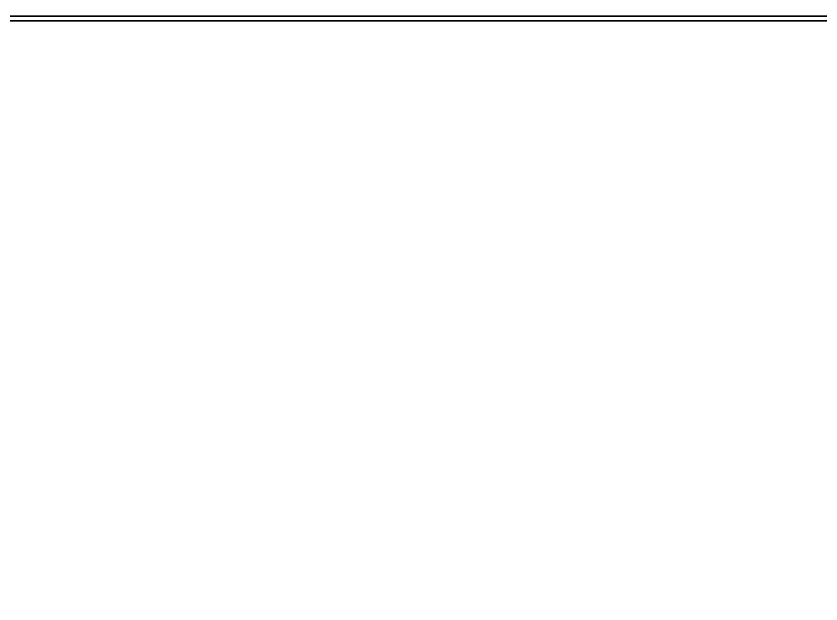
# Model space of a CAD drawing. Header units: millimetres. Extents: x -2496 to -1464, y 4122 to 4518.
# Drawn here: x -2101.578 to -2100.777, y 4237.285 to 4237.87 of the extents above; entities that cross this region are included whole.
import ezdxf

# ---------------------------------------------------------------- set-up
doc = ezdxf.new("R2010")
doc.units = ezdxf.units.MM
doc.layers.add('Layer 01', color=7, linetype='Continuous')

msp = doc.modelspace()

# ---------------------------------------------------------------- meshes
at = {"layer": 'Layer 01'}
mesh = msp.add_polyface(dxfattribs=at)
corners = [(-1464.25516, 4237.86991, -544.06812), (-2364.24368, 4237.86987, -544.06812), (-2364.24368, 4237.86521, 655.91638), (-1464.25516, 4237.86521, 655.91638), (-1464.25516, 4235.16344, 655.91638), (-1464.25516, 4237.86521, 655.91638), (-2364.24368, 4237.86521, 655.91638), (-2364.24368, 4235.16344, 655.91638), (-1464.25516, 4235.16809, -543.56818), (-1464.25516, 4235.16344, 655.91638), (-2364.24368, 4235.16344, 655.91638), (-2364.24368, 4235.16809, -543.56818), (-2364.24368, 4235.267, -543.92175), (-1464.25516, 4235.26704, -543.92175), (-2364.24368, 4235.267, -543.92175), (-2364.24368, 4235.50582, -544.06818), (-1464.25516, 4235.50586, -544.06818), (-1464.25516, 4235.26704, -543.92175), (-2364.24368, 4237.86987, -544.06812), (-1464.25516, 4237.86991, -544.06812), (-1916.74368, 4237.26863, -177.19795), (-1916.74368, 4237.26863, -176.07304), (-1916.74368, 4235.98053, -176.07306), (-1916.74368, 4235.98053, -177.19797), (-1916.74368, 4237.26875, -212.07246), (-1916.74368, 4237.26875, -210.94754), (-1916.74368, 4235.9807, -210.94756), (-1916.74368, 4235.9807, -212.07248), (-1916.74368, 4237.26867, -182.82289), (-1916.74368, 4235.98057, -182.82291), (-1916.74368, 4237.26867, -188.44783), (-1916.74368, 4235.98061, -188.44785), (-1916.74368, 4237.26871, -194.07275), (-1916.74368, 4235.98061, -194.07277), (-1916.74368, 4237.26871, -199.69768), (-1916.74368, 4235.98065, -199.69769), (-1916.74368, 4237.26875, -205.3226), (-1916.74368, 4235.98065, -205.32262), (-1916.89701, 4235.9807, -213.23715), (-1916.89701, 4237.26875, -213.23714), (-1916.89701, 4237.26863, -174.90836), (-1916.89701, 4235.98053, -174.90837), (-1916.80594, 4235.61226, -205.32501), (-1916.80911, 4235.61828, -210.95041), (-1916.80423, 4235.60979, -199.69891), (-1916.80374, 4235.60909, -194.07271), (-1916.97928, 4235.21905, -194.07251), (-1916.98148, 4235.22177, -199.70247), (-1916.80423, 4235.60975, -188.44649), (-1916.98148, 4235.22169, -188.44252), (-1916.80594, 4235.61206, -182.82034), (-1916.80887, 4235.61729, -177.19464), (-1916.96341, 4235.6309, -174.92616), (-1916.81082, 4235.6215, -176.07422), (-1916.81107, 4235.62364, -212.07086), (-1916.96341, 4235.63106, -213.21936), (-1911.75516, 4237.2657, 591.19488), (-1911.75516, 4237.2657, 587.91724), (-1911.75516, 4235.9776, 587.91718), (-1911.75516, 4235.9776, 591.19482), (-1911.75516, 4237.26566, 598.97253), (-1911.75516, 4235.97756, 598.97253), (-1911.75516, 4237.26562, 606.75024), (-1911.75516, 4235.97756, 606.75024), (-1911.75516, 4237.26558, 614.52789), (-1911.75516, 4235.97752, 614.52783), (-1911.75516, 4237.26558, 622.30554), (-1911.75516, 4235.97748, 622.30554), (-1911.75516, 4237.26554, 630.08325), (-1911.75516, 4235.97744, 630.08325), (-1911.75516, 4237.2655, 637.86096), (-1911.75516, 4235.97744, 637.8609), (-1911.75516, 4237.26546, 645.63855), (-1911.75516, 4235.9774, 645.63855), (-1911.75516, 4237.26546, 648.91626), (-1911.75516, 4235.9774, 648.91626), (-1911.75516, 4237.26628, 439.04419), (-1911.75516, 4237.26628, 437.91928), (-1911.75516, 4235.97818, 437.91925), (-1911.75516, 4235.97818, 439.04419), (-1911.75516, 4237.26624, 444.66913), (-1911.75516, 4235.97818, 444.66913), (-1911.75516, 4237.26624, 450.29407), (-1911.75516, 4235.97814, 450.29407), (-1911.75516, 4237.2662, 455.91901), (-1911.75516, 4235.97814, 455.91898), (-1911.75516, 4237.2662, 461.54392), (-1911.75516, 4235.9781, 461.54388), (-1911.75516, 4237.26616, 467.16885), (-1911.75516, 4235.9781, 467.16882), (-1911.75516, 4237.26616, 472.79379), (-1911.75516, 4235.97806, 472.79376), (-1911.75516, 4237.26616, 473.9187), (-1911.75516, 4235.97806, 473.9187), (-1911.75516, 4237.26682, 290.32574), (-1911.75516, 4237.26682, 287.92108), (-1911.75516, 4235.97872, 287.92108), (-1911.75516, 4235.97872, 290.32574), (-1911.75516, 4237.26678, 297.23041), (-1911.75516, 4235.97872, 297.23041), (-1911.75516, 4237.26673, 304.1351), (-1911.75516, 4235.97868, 304.13507), (-1911.75516, 4237.26673, 311.03976), (-1911.75516, 4235.97863, 311.03973), (-1911.75516, 4237.26669, 317.94443), (-1911.75516, 4235.97863, 317.9444), (-1911.75516, 4237.26665, 324.84912), (-1911.75516, 4235.97859, 324.84912), (-1911.75516, 4237.26665, 331.75378), (-1911.75516, 4235.97855, 331.75375), (-1911.75516, 4237.26661, 338.65845), (-1911.75516, 4235.97855, 338.65842), (-1911.75516, 4237.26661, 345.56311), (-1911.75516, 4235.97851, 345.56308), (-1911.75516, 4237.26657, 352.46777), (-1911.75516, 4235.97847, 352.46777), (-1911.75516, 4237.26653, 359.3725), (-1911.75516, 4235.97847, 359.37247), (-1911.75516, 4237.26653, 366.27716), (-1911.75516, 4235.97843, 366.27713), (-1911.75516, 4237.26649, 373.18182), (-1911.75516, 4235.97839, 373.18179), (-1911.75516, 4237.26645, 380.08649), (-1911.75516, 4235.97839, 380.08649), (-1911.75516, 4237.26645, 386.99118), (-1911.75516, 4235.97835, 386.99118)]
mesh.append_faces([[corners[k] for k in face] for face in [(0, 1, 2, 3), (4, 5, 6, 7), (8, 9, 10, 11), (11, 12, 13, 8), (14, 15, 16, 17), (15, 18, 19, 16), (20, 21, 22, 23), (24, 25, 26, 27), (28, 20, 23, 29), (30, 28, 29, 31), (32, 30, 31, 33), (34, 32, 33, 35), (36, 34, 35, 37), (25, 36, 37, 26), (38, 39, 24, 27), (40, 41, 22, 21), (26, 37, 42, 43), (37, 35, 44, 42), (35, 33, 45, 44), (44, 45, 46, 47), (33, 31, 48, 45), (45, 48, 49, 46), (31, 29, 50, 48), (29, 23, 51, 50), (52, 53, 22, 41), (54, 55, 38, 27), (43, 54, 27, 26), (53, 51, 23, 22), (56, 57, 58, 59), (60, 56, 59, 61), (62, 60, 61, 63), (64, 62, 63, 65), (66, 64, 65, 67), (68, 66, 67, 69), (70, 68, 69, 71), (72, 70, 71, 73), (74, 72, 73, 75), (76, 77, 78, 79), (80, 76, 79, 81), (82, 80, 81, 83), (84, 82, 83, 85), (86, 84, 85, 87), (88, 86, 87, 89), (90, 88, 89, 91), (92, 90, 91, 93), (94, 95, 96, 97), (98, 94, 97, 99), (100, 98, 99, 101), (102, 100, 101, 103), (104, 102, 103, 105), (106, 104, 105, 107), (108, 106, 107, 109), (110, 108, 109, 111), (112, 110, 111, 113), (114, 112, 113, 115), (116, 114, 115, 117), (118, 116, 117, 119), (120, 118, 119, 121), (122, 120, 121, 123), (124, 122, 123, 125)]])

doc.saveas('drawing.dxf')
